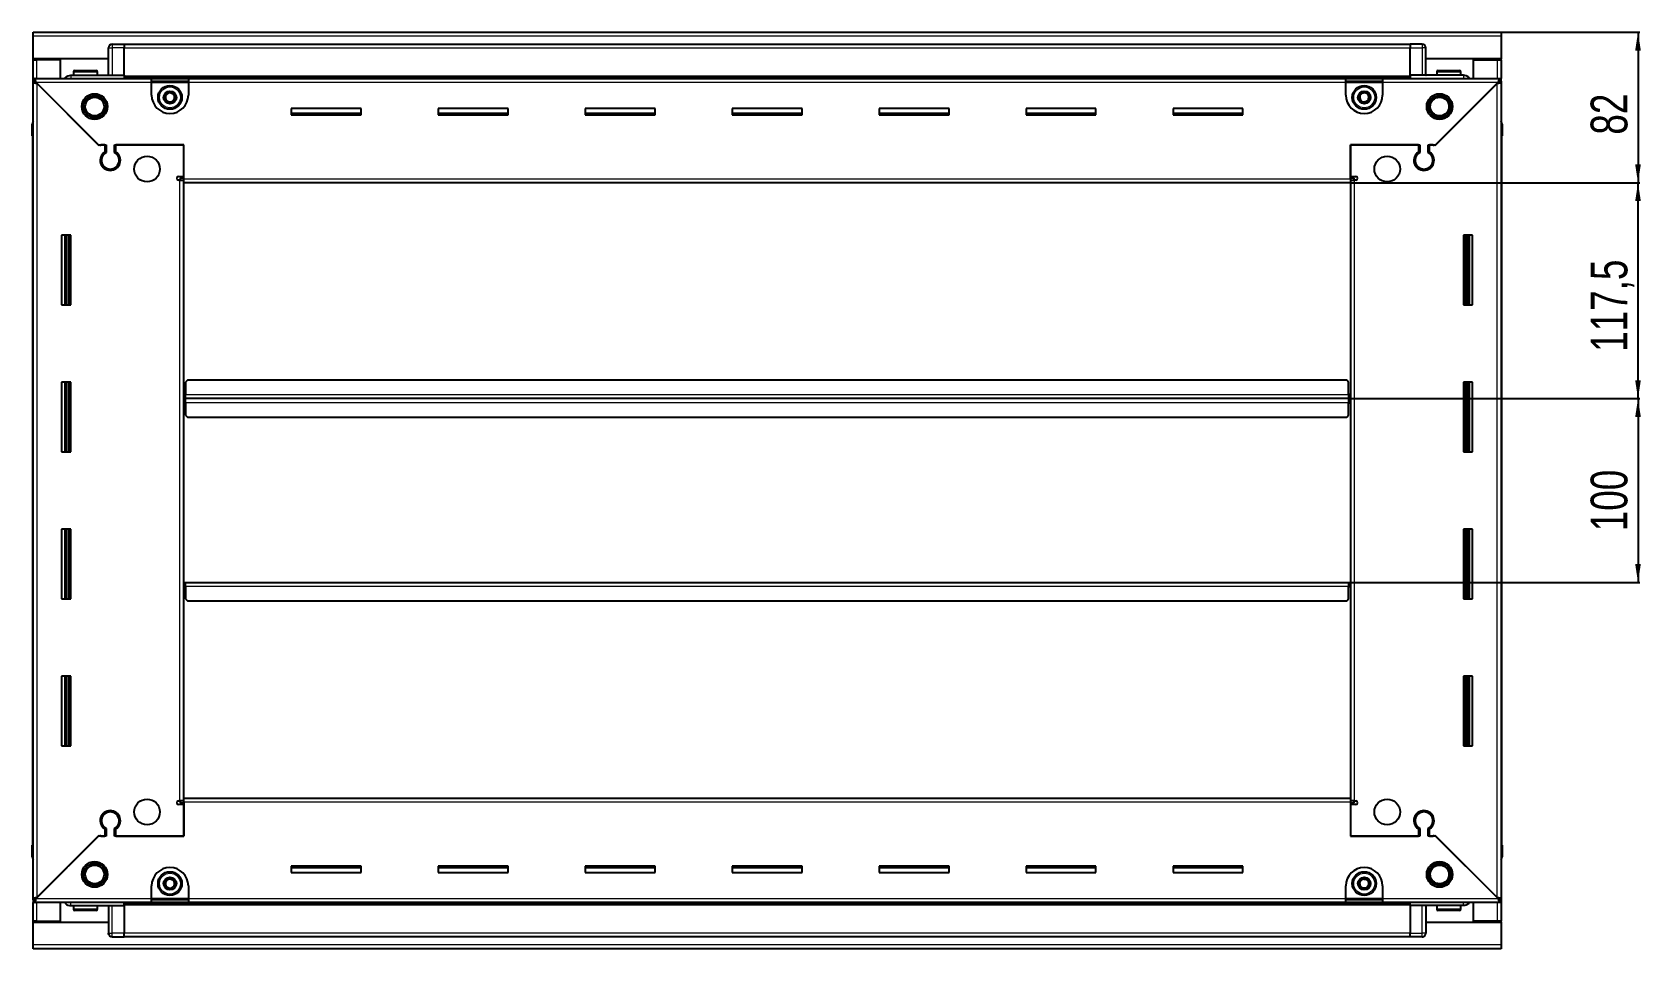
# Model space of a CAD drawing. Header units: millimetres. Extents: x 834 to 4644, y -809 to 1869.
# Drawn here: x 3769 to 4644, y 1227 to 1726 of the extents above; entities that cross this region are included whole.
import ezdxf

# ---------------------------------------------------------------- set-up
doc = ezdxf.new("R2010")
doc.units = ezdxf.units.MM
doc.layers.add('FORMAT', color=7, linetype='Continuous')
doc.styles.add('SLDTEXTSTYLE0', font='TXT', dxfattribs={"width": 0.75})
doc.dimstyles.new('SLDDIMSTYLE0', dxfattribs={"dimtxt": 20, "dimasz": 10, "dimexe": 0, "dimexo": 0.0625, "dimgap": 5, "dimtad": 2, "dimdec": 1, "dimrnd": 1e-09, "dimzin": 12, "dimdsep": 46, "dimtxsty": 'SLDTEXTSTYLE0', "dimsah": 1, "dimcen": 0.09, "dimadec": 0, "dimazin": 3, "dimtfac": 1, "dimtofl": 0, "dimtmove": 0, "dimatfit": 3, "dimfxl": 0, "dimfrac": 2, "dimtolj": 1, "dimtzin": 12, "dimarcsym": 0})

# ---------------------------------------------------------------- blocks, each defined once
blk = doc.blocks.new('_D_5')
at = {"layer": 'FORMAT'}
for p, q in [((4568.31, 1726.26), (4643.8, 1726.26)), ((4642.8, 1726.26), (4642.8, 1644.26)), ((4486.31, 1644.26), (4643.8, 1644.26))]:
    blk.add_line(p, q, dxfattribs=at)
for points in [[(4642.8, 1726.26), (4641.26, 1716.26), (4644.34, 1716.26)], [(4642.8, 1644.26), (4644.34, 1654.26), (4641.26, 1654.26)]]:
    blk.add_solid(points, dxfattribs=at)
at = {"layer": 'FORMAT', "insert": (4617.02, 1670.48), "char_height": 20, "attachment_point": 1, "rotation": 90, "style": 'SLDTEXTSTYLE0'}
blk.add_mtext('82', dxfattribs=at)
blk = doc.blocks.new('_D_6')
at = {"layer": 'FORMAT'}
for p, q in [((4486.31, 1644.26), (4643.8, 1644.26)), ((4642.8, 1526.76), (4642.8, 1644.26)), ((4485.31, 1526.76), (4643.8, 1526.76))]:
    blk.add_line(p, q, dxfattribs=at)
for points in [[(4642.8, 1644.26), (4641.26, 1634.26), (4644.34, 1634.26)], [(4642.8, 1526.76), (4644.34, 1536.76), (4641.26, 1536.76)]]:
    blk.add_solid(points, dxfattribs=at)
at = {"layer": 'FORMAT', "insert": (4617.02, 1552.26), "char_height": 20, "attachment_point": 1, "rotation": 90, "style": 'SLDTEXTSTYLE0'}
blk.add_mtext('117,5', dxfattribs=at)
blk = doc.blocks.new('_D_7')
at = {"layer": 'FORMAT'}
for p, q in [((4485.31, 1526.76), (4643.8, 1526.76)), ((4642.8, 1526.76), (4642.8, 1426.76)), ((4485.31, 1426.76), (4643.8, 1426.76))]:
    blk.add_line(p, q, dxfattribs=at)
for points in [[(4642.8, 1526.76), (4641.26, 1516.76), (4644.34, 1516.76)], [(4642.8, 1426.76), (4644.34, 1436.76), (4641.26, 1436.76)]]:
    blk.add_solid(points, dxfattribs=at)
at = {"layer": 'FORMAT', "insert": (4617.02, 1454.59), "char_height": 20, "attachment_point": 1, "rotation": 90, "style": 'SLDTEXTSTYLE0'}
blk.add_mtext('100', dxfattribs=at)

msp = doc.modelspace()

# ---------------------------------------------------------------- linework, layer by layer
at = {"color": 7, "linetype": 'Continuous', "lineweight": 25}
for p, q in [((3769.3, 1724.16), (3769.3, 1726.26)), ((3769.3, 1726.26), (4568.3, 1726.26)), ((4568.3, 1726.26), (4568.3, 1724.16)), ((3769.3, 1711.76), (3769.3, 1724.16)), ((3810.3, 1702.76), (3810.3, 1717.76)), ((3810.97, 1719.26), (3810.97, 1719.26)), ((3812.3, 1719.76), (3818.8, 1719.76)), ((3812.3, 1719.76), (3818.8, 1719.76)), ((3818.8, 1719.76), (3818.8, 1719.76)), ((3818.8, 1719.76), (3818.8, 1719.76)), ((3818.8, 1719.76), (3818.8, 1717.76)), ((4518.8, 1719.61), (3818.8, 1719.61)), ((3818.8, 1702.76), (3818.8, 1717.76)), ((4518.8, 1719.76), (4518.8, 1719.76)), ((4525.3, 1719.76), (4518.8, 1719.76)), ((4525.3, 1719.76), (4518.8, 1719.76)), ((4518.8, 1719.76), (4518.8, 1717.76)), ((4518.8, 1702.76), (4518.8, 1717.76)), ((4527.3, 1717.76), (4527.3, 1717.76)), ((4527.3, 1702.76), (4527.3, 1717.76)), ((4568.3, 1724.16), (4568.3, 1711.76)), ((3810.3, 1711.76), (3769.3, 1711.76)), ((3769.3, 1711.26), (3769.3, 1711.76)), ((3769.3, 1711.26), (3771.4, 1711.26)), ((3769.3, 1701.01), (3769.3, 1711.26)), ((3770.8, 1711.26), (3770.8, 1711.76)), ((3784.3, 1711.26), (3771.4, 1711.26)), ((3784.3, 1701.01), (3784.3, 1711.26)), ((4568.3, 1711.76), (4527.3, 1711.76)), ((4553.3, 1711.26), (4566.2, 1711.26)), ((4553.3, 1701.01), (4553.3, 1711.26)), ((4566.2, 1711.26), (4568.3, 1711.26)), ((4566.8, 1711.26), (4566.8, 1711.76)), ((4568.3, 1711.26), (4568.3, 1711.76)), ((4568.3, 1711.26), (4568.3, 1701.01)), ((3769.3, 1699.51), (3769.3, 1701.01)), ((3769.3, 1701.01), (3770.3, 1701.01)), ((3769.3, 1699.01), (3769.3, 1699.51)), ((3769.3, 1699.51), (3770.3, 1699.51)), ((3769.3, 1254.51), (3769.3, 1699.01)), ((3770.8, 1699.01), (3769.3, 1699.01)), ((3770.3, 1701.01), (3833.8, 1701.01)), ((3770.3, 1699.51), (3770.3, 1701.01)), ((3770.9, 1698.91), (3804.8, 1665.01)), ((3789.8, 1702.76), (3818.8, 1702.76)), ((3791.3, 1704.66), (3791.3, 1702.76)), ((3792.1, 1705.46), (3803.5, 1705.46)), ((3804.3, 1702.76), (3804.3, 1704.66)), ((3818.8, 1702.76), (3818.8, 1702.26)), ((3818.8, 1701.61), (4518.8, 1701.61)), ((3833.8, 1698.91), (3833.8, 1701.01)), ((3833.8, 1701.01), (3853.8, 1701.01)), ((3833.8, 1699.51), (3853.8, 1699.51)), ((3833.8, 1692.01), (3833.8, 1698.91)), ((3853.8, 1701.01), (4483.8, 1701.01)), ((3853.8, 1701.01), (3853.8, 1698.91)), ((3853.8, 1698.91), (3853.8, 1692.01)), ((4483.8, 1698.91), (4483.8, 1701.01)), ((4483.8, 1701.01), (4503.8, 1701.01)), ((4483.8, 1699.51), (4503.8, 1699.51)), ((4483.8, 1692.01), (4483.8, 1698.91)), ((4503.8, 1701.01), (4567.3, 1701.01)), ((4503.8, 1701.01), (4503.8, 1698.91)), ((4503.8, 1698.91), (4503.8, 1692.01)), ((4518.8, 1702.76), (4518.8, 1702.26)), ((4547.8, 1702.76), (4518.8, 1702.76)), ((4532.8, 1665.01), (4566.7, 1698.91)), ((4533.3, 1704.66), (4533.3, 1702.76)), ((4534.1, 1705.46), (4545.5, 1705.46)), ((4546.3, 1702.76), (4546.3, 1704.66)), ((4566.8, 1699.01), (4568.3, 1699.01)), ((4567.3, 1699.51), (4567.3, 1701.01)), ((4567.3, 1701.01), (4568.3, 1701.01)), ((4567.3, 1699.51), (4568.3, 1699.51)), ((4568.3, 1699.51), (4568.3, 1701.01)), ((4568.3, 1699.51), (4568.3, 1699.01)), ((4568.3, 1699.01), (4568.3, 1254.51)), ((3805.5, 1664.31), (3771.4, 1698.41)), ((4566.2, 1698.41), (4532.1, 1664.31)), ((3947.8, 1684.76), (3909.8, 1684.76)), ((3909.8, 1684.76), (3909.8, 1681.26)), ((3947.8, 1682.01), (3909.8, 1682.01)), ((3909.8, 1681.26), (3947.8, 1681.26)), ((3947.8, 1681.26), (3947.8, 1684.76)), ((4027.8, 1684.76), (3989.8, 1684.76)), ((3989.8, 1684.76), (3989.8, 1681.26)), ((4027.8, 1682.01), (3989.8, 1682.01)), ((3989.8, 1681.26), (4027.8, 1681.26)), ((4027.8, 1681.26), (4027.8, 1684.76)), ((4107.8, 1684.76), (4069.8, 1684.76)), ((4069.8, 1684.76), (4069.8, 1681.26)), ((4107.8, 1682.01), (4069.8, 1682.01)), ((4069.8, 1681.26), (4107.8, 1681.26)), ((4107.8, 1681.26), (4107.8, 1684.76)), ((4187.8, 1684.76), (4149.8, 1684.76)), ((4149.8, 1684.76), (4149.8, 1681.26)), ((4187.8, 1682.01), (4149.8, 1682.01)), ((4149.8, 1681.26), (4187.8, 1681.26)), ((4187.8, 1681.26), (4187.8, 1684.76)), ((4267.8, 1684.76), (4229.8, 1684.76)), ((4229.8, 1684.76), (4229.8, 1681.26)), ((4267.8, 1682.01), (4229.8, 1682.01)), ((4229.8, 1681.26), (4267.8, 1681.26)), ((4267.8, 1681.26), (4267.8, 1684.76)), ((4347.8, 1684.76), (4309.8, 1684.76)), ((4309.8, 1684.76), (4309.8, 1681.26)), ((4347.8, 1682.01), (4309.8, 1682.01)), ((4309.8, 1681.26), (4347.8, 1681.26)), ((4347.8, 1681.26), (4347.8, 1684.76)), ((4427.8, 1684.76), (4389.8, 1684.76)), ((4389.8, 1684.76), (4389.8, 1681.26)), ((4427.8, 1682.01), (4389.8, 1682.01)), ((4389.8, 1681.26), (4427.8, 1681.26)), ((4427.8, 1681.26), (4427.8, 1684.76)), ((3768.8, 1676.26), (3768.8, 1669.76)), ((3768.8, 1669.76), (3768.8, 1676.26)), ((4568.3, 1677.58), (4568.3, 1677.58)), ((4568.8, 1676.26), (4568.8, 1669.76)), ((4568.8, 1669.76), (4568.8, 1676.26)), ((3768.8, 1669.76), (3768.8, 1669.76)), ((3769.3, 1669.76), (3768.8, 1669.76)), ((3768.95, 1669.76), (3768.95, 1283.76)), ((3804.8, 1665.01), (3809, 1665.01)), ((3806.2, 1665.01), (3805.5, 1664.31)), ((3808.3, 1665.01), (3806.2, 1665.01)), ((3808.3, 1665.01), (3808.3, 1661.12)), ((3809, 1665.01), (3809, 1660.72)), ((3813.6, 1665.01), (3851.3, 1665.01)), ((3813.6, 1660.72), (3813.6, 1665.01)), ((3814.3, 1661.12), (3814.3, 1665.01)), ((3851.3, 1665.01), (3814.3, 1665.01)), ((3851.3, 1646.36), (3851.3, 1665.01)), ((3851.3, 1647.76), (3851.3, 1665.01)), ((4486.3, 1665.01), (4524, 1665.01)), ((4486.3, 1646.36), (4486.3, 1665.01)), ((4486.3, 1665.01), (4486.3, 1647.76)), ((4523.3, 1665.01), (4486.3, 1665.01)), ((4523.3, 1665.01), (4523.3, 1661.12)), ((4524, 1665.01), (4524, 1660.72)), ((4528.6, 1665.01), (4532.8, 1665.01)), ((4528.6, 1660.72), (4528.6, 1665.01)), ((4531.4, 1665.01), (4529.3, 1665.01)), ((4529.3, 1661.12), (4529.3, 1665.01)), ((4532.1, 1664.31), (4531.4, 1665.01)), ((4568.3, 1669.76), (4568.8, 1669.76)), ((4568.65, 1283.76), (4568.65, 1669.76)), ((4568.8, 1669.76), (4568.8, 1669.76)), ((4568.8, 1669.76), (4568.8, 1669.76)), ((3809.3, 1652.14), (3809.3, 1651.38)), ((3848.45, 1647.76), (3851.3, 1647.76)), ((3851.3, 1646.76), (3849.3, 1646.76)), ((3849.3, 1646.76), (3849.3, 1645.76)), ((3851.3, 1644.26), (3851.3, 1646.36)), ((4486.3, 1647.76), (4489.15, 1647.76)), ((4488.3, 1646.76), (4486.3, 1646.76)), ((4486.3, 1646.36), (4486.3, 1644.26)), ((4488.3, 1645.76), (4488.3, 1646.76)), ((4528.3, 1652.14), (4528.3, 1651.38)), ((3849.2, 1645.76), (3848.45, 1645.76)), ((3849.2, 1645.76), (3851.3, 1645.76)), ((4486.3, 1644.26), (3851.3, 1644.26)), ((3851.3, 1309.26), (3851.3, 1644.26)), ((4486.3, 1645.76), (4488.4, 1645.76)), ((4486.3, 1644.26), (4486.3, 1309.26)), ((4489.15, 1645.76), (4488.4, 1645.76)), ((3789.8, 1615.76), (3784.8, 1615.76)), ((3784.8, 1615.76), (3784.8, 1577.76)), ((3786.95, 1577.76), (3786.95, 1615.76)), ((3788.74, 1577.76), (3788.74, 1615.76)), ((3788.77, 1577.76), (3788.77, 1615.76)), ((3789.8, 1577.76), (3789.8, 1615.76)), ((4547.8, 1615.76), (4547.8, 1577.76)), ((4552.8, 1615.76), (4547.8, 1615.76)), ((4548.82, 1615.76), (4548.82, 1577.76)), ((4548.85, 1615.76), (4548.85, 1577.76)), ((4550.65, 1615.76), (4550.65, 1577.76)), ((4552.8, 1577.76), (4552.8, 1615.76)), ((3784.8, 1577.76), (3789.8, 1577.76)), ((4547.8, 1577.76), (4552.8, 1577.76)), ((3789.8, 1535.76), (3784.8, 1535.76)), ((3784.8, 1535.76), (3784.8, 1497.76)), ((3786.95, 1497.76), (3786.95, 1535.76)), ((3788.74, 1497.76), (3788.74, 1535.76)), ((3788.77, 1497.76), (3788.77, 1535.76)), ((3789.8, 1497.76), (3789.8, 1535.76)), ((3853.3, 1536.76), (3852.3, 1535.76)), ((3852.3, 1535.76), (3852.3, 1528.86)), ((4484.3, 1536.76), (3853.3, 1536.76)), ((4485.3, 1535.76), (4484.3, 1536.76)), ((4485.3, 1528.86), (4485.3, 1535.76)), ((4547.8, 1535.76), (4547.8, 1497.76)), ((4552.8, 1535.76), (4547.8, 1535.76)), ((4548.82, 1535.76), (4548.82, 1497.76)), ((4548.85, 1535.76), (4548.85, 1497.76)), ((4550.65, 1535.76), (4550.65, 1497.76)), ((4552.8, 1497.76), (4552.8, 1535.76)), ((3852.05, 1526.76), (3851.3, 1526.76)), ((3852.3, 1529.61), (3852.05, 1529.61)), ((3852.05, 1529.61), (3852.05, 1526.76)), ((3852.05, 1526.76), (3852.05, 1523.91)), ((3852.05, 1523.91), (3852.3, 1523.91)), ((3852.3, 1526.76), (3852.3, 1528.86)), ((3852.3, 1524.66), (3852.3, 1526.76)), ((4485.3, 1526.76), (3852.3, 1526.76)), ((3852.3, 1524.66), (3852.3, 1517.76)), ((4485.55, 1529.61), (4485.3, 1529.61)), ((4485.3, 1528.86), (4485.3, 1526.76)), ((4485.3, 1526.76), (4485.3, 1524.66)), ((4485.3, 1517.76), (4485.3, 1524.66)), ((4485.3, 1523.91), (4485.55, 1523.91)), ((4485.55, 1526.76), (4485.55, 1529.61)), ((4485.55, 1523.91), (4485.55, 1526.76)), ((4486.3, 1526.76), (4485.55, 1526.76)), ((3852.3, 1517.76), (3853.3, 1516.76)), ((3853.3, 1516.76), (4484.3, 1516.76)), ((4484.3, 1516.76), (4485.3, 1517.76)), ((3784.8, 1497.76), (3789.8, 1497.76)), ((4547.8, 1497.76), (4552.8, 1497.76)), ((3789.8, 1455.76), (3784.8, 1455.76)), ((3784.8, 1455.76), (3784.8, 1417.76)), ((3786.95, 1417.76), (3786.95, 1455.76)), ((3788.74, 1417.76), (3788.74, 1455.76)), ((3788.77, 1417.76), (3788.77, 1455.76)), ((3789.8, 1417.76), (3789.8, 1455.76)), ((4547.8, 1455.76), (4547.8, 1417.76)), ((4552.8, 1455.76), (4547.8, 1455.76)), ((4548.82, 1455.76), (4548.82, 1417.76)), ((4548.85, 1455.76), (4548.85, 1417.76)), ((4550.65, 1455.76), (4550.65, 1417.76)), ((4552.8, 1417.76), (4552.8, 1455.76)), ((3851.3, 1426.76), (3852.05, 1426.76)), ((3852.05, 1426.76), (3852.05, 1423.91)), ((3852.05, 1423.91), (3852.3, 1423.91)), ((3852.3, 1424.66), (3852.3, 1426.76)), ((3852.3, 1426.76), (4485.3, 1426.76)), ((3852.3, 1424.66), (3852.3, 1417.76)), ((4485.3, 1426.76), (4485.3, 1424.66)), ((4485.3, 1417.76), (4485.3, 1424.66)), ((4485.3, 1423.91), (4485.55, 1423.91)), ((4485.55, 1423.91), (4485.55, 1426.76)), ((4485.55, 1426.76), (4486.3, 1426.76)), ((3784.8, 1417.76), (3789.8, 1417.76)), ((3852.3, 1417.76), (3853.3, 1416.76)), ((3853.3, 1416.76), (4484.3, 1416.76)), ((4484.3, 1416.76), (4485.3, 1417.76)), ((4547.8, 1417.76), (4552.8, 1417.76)), ((3789.8, 1375.76), (3784.8, 1375.76)), ((3784.8, 1375.76), (3784.8, 1337.76)), ((3786.95, 1337.76), (3786.95, 1375.76)), ((3788.74, 1337.76), (3788.74, 1375.76)), ((3788.77, 1337.76), (3788.77, 1375.76)), ((3789.8, 1337.76), (3789.8, 1375.76)), ((4547.8, 1375.76), (4547.8, 1337.76)), ((4552.8, 1375.76), (4547.8, 1375.76)), ((4548.82, 1375.76), (4548.82, 1337.76)), ((4548.85, 1375.76), (4548.85, 1337.76)), ((4550.65, 1375.76), (4550.65, 1337.76)), ((4552.8, 1337.76), (4552.8, 1375.76)), ((3784.8, 1337.76), (3789.8, 1337.76)), ((4547.8, 1337.76), (4552.8, 1337.76)), ((3848.45, 1307.76), (3849.2, 1307.76)), ((3851.3, 1305.76), (3848.45, 1305.76)), ((3851.3, 1307.76), (3849.2, 1307.76)), ((3849.3, 1307.76), (3849.3, 1306.76)), ((3849.3, 1306.76), (3851.3, 1306.76)), ((3851.3, 1307.16), (3851.3, 1309.26)), ((3851.3, 1309.26), (4486.3, 1309.26)), ((3851.3, 1307.16), (3851.3, 1288.51)), ((3851.3, 1288.51), (3851.3, 1305.76)), ((4486.3, 1309.26), (4486.3, 1307.16)), ((4488.4, 1307.76), (4486.3, 1307.76)), ((4486.3, 1307.16), (4486.3, 1288.51)), ((4486.3, 1306.76), (4488.3, 1306.76)), ((4486.3, 1305.76), (4486.3, 1288.51)), ((4489.15, 1305.76), (4486.3, 1305.76)), ((4488.3, 1306.76), (4488.3, 1307.76)), ((4488.4, 1307.76), (4489.15, 1307.76)), ((3809.3, 1302.13), (3809.3, 1301.37)), ((4528.3, 1302.13), (4528.3, 1301.37)), ((3804.8, 1288.51), (3770.9, 1254.61)), ((3771.4, 1255.11), (3805.5, 1289.21)), ((3809, 1288.51), (3804.8, 1288.51)), ((3805.5, 1289.21), (3806.2, 1288.51)), ((3806.2, 1288.51), (3808.3, 1288.51)), ((3808.3, 1292.4), (3808.3, 1288.51)), ((3809, 1292.79), (3809, 1288.51)), ((3813.6, 1288.51), (3813.6, 1292.79)), ((3851.3, 1288.51), (3813.6, 1288.51)), ((3814.3, 1288.51), (3814.3, 1292.4)), ((3814.3, 1288.51), (3851.3, 1288.51)), ((4524, 1288.51), (4486.3, 1288.51)), ((4486.3, 1288.51), (4523.3, 1288.51)), ((4523.3, 1292.4), (4523.3, 1288.51)), ((4524, 1292.79), (4524, 1288.51)), ((4528.6, 1288.51), (4528.6, 1292.79)), ((4532.8, 1288.51), (4528.6, 1288.51)), ((4529.3, 1288.51), (4529.3, 1292.4)), ((4529.3, 1288.51), (4531.4, 1288.51)), ((4531.4, 1288.51), (4532.1, 1289.21)), ((4532.1, 1289.21), (4566.2, 1255.11)), ((4566.7, 1254.61), (4532.8, 1288.51)), ((3768.8, 1283.76), (3768.8, 1283.76)), ((3768.8, 1277.26), (3768.8, 1283.76)), ((3768.8, 1283.76), (3768.8, 1283.76)), ((3768.8, 1283.76), (3768.8, 1277.26)), ((3769.3, 1283.76), (3768.8, 1283.76)), ((4568.3, 1283.76), (4568.8, 1283.76)), ((4568.8, 1283.76), (4568.8, 1283.76)), ((4568.8, 1277.26), (4568.8, 1283.76)), ((4568.8, 1283.76), (4568.8, 1277.26)), ((3769.3, 1275.93), (3769.3, 1275.93)), ((3947.8, 1272.26), (3909.8, 1272.26)), ((3909.8, 1272.26), (3909.8, 1268.76)), ((3909.8, 1271.51), (3947.8, 1271.51)), ((3947.8, 1268.76), (3947.8, 1272.26)), ((4027.8, 1272.26), (3989.8, 1272.26)), ((3989.8, 1272.26), (3989.8, 1268.76)), ((3989.8, 1271.51), (4027.8, 1271.51)), ((4027.8, 1268.76), (4027.8, 1272.26)), ((4107.8, 1272.26), (4069.8, 1272.26)), ((4069.8, 1272.26), (4069.8, 1268.76)), ((4069.8, 1271.51), (4107.8, 1271.51)), ((4107.8, 1268.76), (4107.8, 1272.26)), ((4187.8, 1272.26), (4149.8, 1272.26)), ((4149.8, 1272.26), (4149.8, 1268.76)), ((4149.8, 1271.51), (4187.8, 1271.51)), ((4187.8, 1268.76), (4187.8, 1272.26)), ((4267.8, 1272.26), (4229.8, 1272.26)), ((4229.8, 1272.26), (4229.8, 1268.76)), ((4229.8, 1271.51), (4267.8, 1271.51)), ((4267.8, 1268.76), (4267.8, 1272.26)), ((4347.8, 1272.26), (4309.8, 1272.26)), ((4309.8, 1272.26), (4309.8, 1268.76)), ((4309.8, 1271.51), (4347.8, 1271.51)), ((4347.8, 1268.76), (4347.8, 1272.26)), ((4427.8, 1272.26), (4389.8, 1272.26)), ((4389.8, 1272.26), (4389.8, 1268.76)), ((4389.8, 1271.51), (4427.8, 1271.51)), ((4427.8, 1268.76), (4427.8, 1272.26)), ((3833.8, 1254.61), (3833.8, 1261.51)), ((3853.8, 1261.51), (3853.8, 1254.61)), ((3909.8, 1268.76), (3947.8, 1268.76)), ((3989.8, 1268.76), (4027.8, 1268.76)), ((4069.8, 1268.76), (4107.8, 1268.76)), ((4149.8, 1268.76), (4187.8, 1268.76)), ((4229.8, 1268.76), (4267.8, 1268.76)), ((4309.8, 1268.76), (4347.8, 1268.76)), ((4389.8, 1268.76), (4427.8, 1268.76)), ((4483.8, 1254.61), (4483.8, 1261.51)), ((4503.8, 1261.51), (4503.8, 1254.61)), ((3769.3, 1254.01), (3769.3, 1254.51)), ((3770.8, 1254.51), (3769.3, 1254.51)), ((3769.3, 1254.01), (3769.3, 1252.51)), ((3770.3, 1254.01), (3769.3, 1254.01)), ((3769.3, 1242.26), (3769.3, 1252.51)), ((3770.3, 1252.51), (3769.3, 1252.51)), ((3770.3, 1254.01), (3770.3, 1252.51)), ((3833.8, 1252.51), (3770.3, 1252.51)), ((3784.3, 1242.26), (3784.3, 1252.51)), ((3833.8, 1252.51), (3833.8, 1254.61)), ((3853.8, 1254.01), (3833.8, 1254.01)), ((3853.8, 1252.51), (3833.8, 1252.51)), ((3853.8, 1254.61), (3853.8, 1252.51)), ((4483.8, 1252.51), (3853.8, 1252.51)), ((4483.8, 1252.51), (4483.8, 1254.61)), ((4503.8, 1254.01), (4483.8, 1254.01)), ((4503.8, 1252.51), (4483.8, 1252.51)), ((4503.8, 1254.61), (4503.8, 1252.51)), ((4567.3, 1252.51), (4503.8, 1252.51)), ((4553.3, 1242.26), (4553.3, 1252.51)), ((4566.8, 1254.51), (4568.3, 1254.51)), ((4567.3, 1254.01), (4567.3, 1252.51)), ((4568.3, 1254.01), (4567.3, 1254.01)), ((4568.3, 1252.51), (4567.3, 1252.51)), ((4568.3, 1254.51), (4568.3, 1254.01)), ((4568.3, 1254.01), (4568.3, 1252.51)), ((4568.3, 1252.51), (4568.3, 1242.26)), ((3789.8, 1250.76), (3818.8, 1250.76)), ((3791.3, 1250.76), (3791.3, 1248.86)), ((3795.87, 1248.06), (3792.1, 1248.06)), ((3803.5, 1248.06), (3795.87, 1248.06)), ((3804.3, 1248.86), (3804.3, 1250.76)), ((3810.3, 1250.76), (3810.3, 1235.76)), ((4518.8, 1251.91), (3818.8, 1251.91)), ((3818.8, 1250.76), (3818.8, 1251.26)), ((3818.8, 1250.76), (3818.8, 1235.76)), ((4518.8, 1250.76), (4518.8, 1251.26)), ((4547.8, 1250.76), (4518.8, 1250.76)), ((4518.8, 1250.76), (4518.8, 1235.76)), ((4527.3, 1250.76), (4527.3, 1235.76)), ((4533.3, 1250.76), (4533.3, 1248.86)), ((4541.09, 1248.06), (4534.1, 1248.06)), ((4545.5, 1248.06), (4541.09, 1248.06)), ((4546.3, 1248.86), (4546.3, 1250.76)), ((3771.4, 1242.26), (3769.3, 1242.26)), ((3769.3, 1241.76), (3769.3, 1242.26)), ((3769.3, 1229.36), (3769.3, 1241.76)), ((3769.3, 1241.76), (3810.3, 1241.76)), ((3770.8, 1241.76), (3770.8, 1242.26)), ((3771.4, 1242.26), (3784.3, 1242.26)), ((3810.3, 1235.76), (3810.3, 1235.76)), ((3818.8, 1233.76), (3818.8, 1235.76)), ((4518.8, 1233.76), (4518.8, 1235.76)), ((4527.3, 1241.76), (4568.3, 1241.76)), ((4566.2, 1242.26), (4553.3, 1242.26)), ((4568.3, 1242.26), (4566.2, 1242.26)), ((4566.8, 1241.76), (4566.8, 1242.26)), ((4568.3, 1241.76), (4568.3, 1242.26)), ((4568.3, 1241.76), (4568.3, 1229.36)), ((3769.3, 1227.26), (3769.3, 1229.36)), ((4568.3, 1227.26), (3769.3, 1227.26)), ((3812.3, 1233.76), (3818.8, 1233.76)), ((3812.3, 1233.76), (3818.8, 1233.76)), ((3818.8, 1233.91), (4518.8, 1233.91)), ((3818.8, 1233.76), (3818.8, 1233.76)), ((4525.3, 1233.76), (4518.8, 1233.76)), ((4518.8, 1233.76), (4518.8, 1233.76)), ((4518.8, 1233.76), (4518.8, 1233.76)), ((4525.3, 1233.76), (4518.8, 1233.76)), ((4526.62, 1234.26), (4526.62, 1234.26)), ((4568.3, 1229.36), (4568.3, 1227.26))]:
    msp.add_line(p, q, dxfattribs=at)
at = {"color": 8, "linetype": 'Continuous', "lineweight": 18}
for p, q in [((4568.3, 1724.16), (3769.3, 1724.16)), ((3810.3, 1717.76), (3812.3, 1717.76)), ((3812.3, 1719.76), (3812.3, 1717.76)), ((3812.3, 1717.76), (3812.3, 1702.76)), ((3818.8, 1717.76), (3812.3, 1717.76)), ((4518.8, 1717.61), (3818.8, 1717.61)), ((4518.8, 1717.76), (4525.3, 1717.76)), ((4525.3, 1719.76), (4525.3, 1717.76)), ((4525.3, 1717.76), (4525.3, 1702.76)), ((4527.3, 1717.76), (4525.3, 1717.76)), ((3771.4, 1711.26), (3771.4, 1711.76)), ((3771.4, 1701.01), (3771.4, 1711.26)), ((4566.2, 1711.76), (4566.2, 1711.26)), ((4566.2, 1711.26), (4566.2, 1701.01)), ((3833.8, 1698.91), (3770.9, 1698.91)), ((3791.3, 1704.66), (3804.3, 1704.66)), ((4518.8, 1702.26), (3818.8, 1702.26)), ((4518.8, 1701.02), (3818.8, 1701.02)), ((3833.8, 1698.91), (3853.8, 1698.91)), ((4483.8, 1698.91), (3853.8, 1698.91)), ((4483.8, 1698.91), (4503.8, 1698.91)), ((4566.7, 1698.91), (4503.8, 1698.91)), ((4533.3, 1704.66), (4546.3, 1704.66)), ((3771.4, 1698.41), (3771.4, 1255.11)), ((4566.2, 1255.11), (4566.2, 1698.41)), ((3769.3, 1676.26), (3768.8, 1676.26)), ((4568.3, 1676.26), (4568.8, 1676.26)), ((3851.3, 1646.36), (4486.3, 1646.36)), ((3849.2, 1307.76), (3849.2, 1645.76)), ((4488.4, 1645.76), (4488.4, 1307.76)), ((3786.3, 1615.76), (3786.3, 1577.76)), ((3787.53, 1615.76), (3787.53, 1577.76)), ((4550.06, 1577.76), (4550.06, 1615.76)), ((4551.3, 1577.76), (4551.3, 1615.76)), ((3786.3, 1535.76), (3786.3, 1497.76)), ((3787.53, 1535.76), (3787.53, 1497.76)), ((4550.06, 1497.76), (4550.06, 1535.76)), ((4551.3, 1497.76), (4551.3, 1535.76)), ((4485.3, 1528.86), (3852.3, 1528.86)), ((3852.3, 1524.66), (4485.3, 1524.66)), ((3786.3, 1455.76), (3786.3, 1417.76)), ((3787.53, 1455.76), (3787.53, 1417.76)), ((4550.06, 1417.76), (4550.06, 1455.76)), ((4551.3, 1417.76), (4551.3, 1455.76)), ((3852.3, 1424.66), (4485.3, 1424.66)), ((3786.3, 1375.76), (3786.3, 1337.76)), ((3787.53, 1375.76), (3787.53, 1337.76)), ((4550.06, 1337.76), (4550.06, 1375.76)), ((4551.3, 1337.76), (4551.3, 1375.76)), ((4486.3, 1307.16), (3851.3, 1307.16)), ((3769.3, 1277.26), (3768.8, 1277.26)), ((4568.3, 1277.26), (4568.8, 1277.26)), ((3770.9, 1254.61), (3833.8, 1254.61)), ((3771.4, 1242.26), (3771.4, 1252.51)), ((3818.8, 1252.49), (4518.8, 1252.49)), ((3853.8, 1254.61), (3833.8, 1254.61)), ((3853.8, 1254.61), (4483.8, 1254.61)), ((4503.8, 1254.61), (4483.8, 1254.61)), ((4503.8, 1254.61), (4566.7, 1254.61)), ((4566.2, 1252.51), (4566.2, 1242.26)), ((3795.6, 1248.86), (3791.3, 1248.86)), ((3804.3, 1248.86), (3795.6, 1248.86)), ((3812.3, 1235.76), (3812.3, 1250.76)), ((3818.8, 1251.26), (4518.8, 1251.26)), ((4525.3, 1235.76), (4525.3, 1250.76)), ((4541.27, 1248.86), (4533.3, 1248.86)), ((4546.3, 1248.86), (4541.27, 1248.86)), ((3771.4, 1241.76), (3771.4, 1242.26)), ((3810.3, 1235.76), (3812.3, 1235.76)), ((3818.8, 1235.76), (3812.3, 1235.76)), ((3812.3, 1233.76), (3812.3, 1235.76)), ((3818.8, 1235.91), (4518.8, 1235.91)), ((4518.8, 1235.76), (4525.3, 1235.76)), ((4527.3, 1235.76), (4525.3, 1235.76)), ((4525.3, 1233.76), (4525.3, 1235.76)), ((4566.2, 1242.26), (4566.2, 1241.76)), ((4568.3, 1229.36), (3769.3, 1229.36))]:
    msp.add_line(p, q, dxfattribs=at)
at = {"color": 7, "linetype": 'Continuous', "lineweight": 25, "flags": 128}
msp.add_lwpolyline([(3810.44, 1235.01), (3810.33, 1235.37), (3810.3, 1235.76)], dxfattribs=at)
at = {"color": 7, "linetype": 'Continuous', "lineweight": 25}
for centre, radius in [((3802.8, 1685.76), 7), ((3802.8, 1685.76), 6.03), ((3802.8, 1685.76), 5.1), ((3843.8, 1690.76), 6.5), ((3843.8, 1690.76), 3.46), ((4493.8, 1690.76), 6.5), ((4493.8, 1690.76), 3.46), ((4534.8, 1685.76), 7), ((4534.8, 1685.76), 6.03), ((4534.8, 1685.76), 5.1), ((3831.3, 1651.76), 7), ((4506.3, 1651.76), 7), ((3831.3, 1301.76), 7), ((4506.3, 1301.76), 7), ((3802.8, 1267.76), 7), ((3802.8, 1267.76), 6.03), ((3802.8, 1267.76), 5.1), ((4534.8, 1267.76), 7), ((4534.8, 1267.76), 6.02), ((4534.8, 1267.76), 5.1), ((3843.8, 1262.76), 6.5), ((3843.8, 1262.76), 3.46), ((4493.8, 1262.76), 6.5), ((4493.8, 1262.76), 3.46)]:
    msp.add_circle(centre, radius, dxfattribs=at)
at = {"color": 8, "linetype": 'Continuous', "lineweight": 18}
for centre in [(3843.8, 1690.76), (4493.8, 1690.76), (3843.8, 1262.76), (4493.8, 1262.76)]:
    msp.add_circle(centre, 5.7, dxfattribs=at)
at = {"color": 7, "linetype": 'Continuous', "lineweight": 25}
for centre, radius, start, end in [((3812.3, 1717.76), 2, 90, 180), ((3812.3, 1717.76), 2, 90, 131.40962), ((4525.3, 1717.76), 2, 0, 90), ((3792.1, 1704.66), 0.8, 90, 180), ((3803.5, 1704.66), 0.8, 0, 90), ((3810.1, 1702.96), 0.2, 270, 0), ((4527.5, 1702.96), 0.2, 180, 270), ((4534.1, 1704.66), 0.8, 90, 180), ((4545.5, 1704.66), 0.8, 0, 90), ((3843.8, 1692.01), 10, 180, 270), ((3843.8, 1690.76), 2.5, 134.01559, 194.01559), ((3843.8, 1690.76), 2.5, 194.01559, 254.01559), ((3843.8, 1690.76), 2.5, 74.01559, 134.01559), ((3843.8, 1692.01), 10, 270, 0), ((3843.8, 1690.76), 2.5, 14.01559, 74.01559), ((3843.8, 1690.76), 2.5, 314.01559, 14.01559), ((4493.8, 1692.01), 10, 180, 270), ((4493.8, 1690.76), 2.5, 160.11158, 220.11158), ((4493.8, 1690.76), 2.5, 100.11158, 160.11158), ((4493.8, 1690.76), 2.5, 40.11158, 100.11158), ((4493.8, 1692.01), 10, 270, 0), ((4493.8, 1690.76), 2.5, 280.11158, 340.11158), ((4493.8, 1690.76), 2.5, 340.11158, 40.11158), ((3843.8, 1690.76), 2.5, 254.01559, 314.01559), ((4493.8, 1690.76), 2.5, 220.11158, 280.11158), ((3770.8, 1676.26), 2, 138.57492, 180), ((3770.8, 1676.26), 2, 138.59038, 180), ((4566.8, 1676.26), 2, 33.94202, 41.40962), ((4566.8, 1676.26), 2, 0, 41.39416), ((4566.8, 1676.26), 2, 0, 18.58003), ((3811.3, 1656.51), 5.5, 123.05573, 56.94427), ((3811.3, 1656.51), 4.8, 118.63099, 61.36901), ((4526.3, 1656.51), 5.5, 123.05573, 56.94427), ((4526.3, 1656.51), 4.8, 118.63099, 61.36901), ((3848.45, 1646.76), 1, 90, 270), ((4489.15, 1646.76), 1, 270, 90), ((3848.45, 1306.76), 1, 90, 270), ((4489.15, 1306.76), 1, 270, 90), ((3811.3, 1297.01), 5.5, 303.05573, 236.94427), ((3811.3, 1297.01), 4.8, 298.63099, 241.36901), ((4526.3, 1297.01), 5.5, 303.05573, 236.94427), ((4526.3, 1297.01), 4.8, 298.63099, 241.36901), ((3770.8, 1277.26), 2, 180, 221.39416), ((3843.8, 1261.51), 10, 90, 180), ((3843.8, 1261.51), 10, 0, 90), ((4493.8, 1261.51), 10, 90, 180), ((4493.8, 1261.51), 10, 0, 90), ((4566.8, 1277.26), 2, 318.57492, 360), ((4566.8, 1277.26), 2, 318.59038, 0), ((3843.8, 1262.76), 2.5, 127.47401, 187.47401), ((3843.8, 1262.76), 2.5, 187.47401, 247.47401), ((3843.8, 1262.76), 2.5, 67.47401, 127.47401), ((3843.8, 1262.76), 2.5, 7.47401, 67.47401), ((3843.8, 1262.76), 2.5, 307.47401, 7.47401), ((4493.8, 1262.76), 2.5, 147.04236, 207.04236), ((4493.8, 1262.76), 2.5, 207.04236, 267.04236), ((4493.8, 1262.76), 2.5, 87.04236, 147.04236), ((4493.8, 1262.76), 2.5, 267.04236, 327.04236), ((4493.8, 1262.76), 2.5, 27.04236, 87.04236), ((4493.8, 1262.76), 2.5, 327.04236, 27.04236), ((3843.8, 1262.76), 2.5, 247.47401, 307.47401), ((3792.1, 1248.86), 0.8, 180, 270), ((3803.5, 1248.86), 0.8, 270, 360), ((3810.1, 1250.56), 0.2, 0, 90), ((4527.5, 1250.56), 0.2, 90, 180), ((4534.1, 1248.86), 0.8, 180, 270), ((4545.5, 1248.86), 0.8, 270, 0), ((3812.3, 1235.76), 2, 180, 270), ((4525.3, 1235.76), 2, 270, 0), ((4525.3, 1235.76), 2, 270, 288.58003), ((4525.3, 1235.76), 2, 303.94202, 311.40962)]:
    msp.add_arc(centre, radius, start, end, dxfattribs=at)
for points, knots in [([(3769.3, 1699.01), (3769.32, 1698.96), (3769.37, 1698.87), (3769.77, 1698.74), (3770.33, 1698.61), (3770.91, 1698.5), (3771.27, 1698.43), (3771.4, 1698.41)], [0, 0, 0, 0, 0.230255, 0.448522, 0.666786, 0.88505, 1, 1, 1, 1]), ([(3770.9, 1698.91), (3770.85, 1699.16), (3770.76, 1699.65), (3770.63, 1700.3), (3770.5, 1700.76), (3770.39, 1700.98), (3770.32, 1701), (3770.3, 1701.01)], [0, 0, 0, 0, 0.2302553, 0.4485219, 0.6667858, 0.8850496, 1, 1, 1, 1]), ([(3786.58, 1701.01), (3786.7, 1701.21), (3787.09, 1701.86), (3788.24, 1702.57), (3789.28, 1702.69), (3789.8, 1702.76)], [0, 0, 0, 0, 0.1822499, 0.5911249, 1, 1, 1, 1]), ([(3818.8, 1702.76), (3818.8, 1702.72), (3818.8, 1702.64), (3818.8, 1702.02), (3818.8, 1701.47), (3818.8, 1701.09), (3818.8, 1701.08)], [0, 0, 0, 0, 0.330266, 0.660532, 0.990799, 1, 1, 1, 1]), ([(4518.8, 1702.76), (4518.8, 1702.72), (4518.8, 1702.64), (4518.8, 1702.03), (4518.8, 1701.44), (4518.8, 1701.04), (4518.8, 1701.01)], [0, 0, 0, 0, 0.32291, 0.645819, 0.968729, 1, 1, 1, 1]), ([(4551.01, 1701.01), (4550.89, 1701.21), (4550.5, 1701.86), (4549.35, 1702.57), (4548.31, 1702.69), (4547.8, 1702.76)], [0, 0, 0, 0, 0.18225, 0.591125, 1, 1, 1, 1]), ([(4566.2, 1698.41), (4566.45, 1698.45), (4566.94, 1698.54), (4567.58, 1698.68), (4568.05, 1698.81), (4568.27, 1698.92), (4568.29, 1698.98), (4568.3, 1699.01)], [0, 0, 0, 0, 0.230255, 0.448522, 0.666786, 0.88505, 1, 1, 1, 1]), ([(4567.3, 1701.01), (4567.25, 1700.98), (4567.16, 1700.93), (4567.03, 1700.54), (4566.9, 1699.98), (4566.79, 1699.4), (4566.72, 1699.03), (4566.7, 1698.91)], [0, 0, 0, 0, 0.2302553, 0.4485219, 0.6667858, 0.8850496, 1, 1, 1, 1]), ([(3841.02, 1691.55), (3841.39, 1691.91), (3842.09, 1692.58), (3842.78, 1693.25), (3843.1, 1693.56)], [0, 0, 0, 0, 0.534686, 1, 1, 1, 1]), ([(3841.72, 1688.75), (3841.64, 1689.09), (3841.44, 1689.88), (3841.2, 1690.85), (3841.05, 1691.43), (3841.02, 1691.55)], [0, 0, 0, 0, 0.362901, 0.866875, 1, 1, 1, 1]), ([(3843.1, 1693.56), (3843.59, 1693.42), (3844.52, 1693.15), (3845.44, 1692.89), (3845.87, 1692.76)], [0, 0, 0, 0, 0.534686, 1, 1, 1, 1]), ([(3846.57, 1689.96), (3846.2, 1689.6), (3845.51, 1688.93), (3844.82, 1688.27), (3844.5, 1687.96)], [0, 0, 0, 0, 0.534686, 1, 1, 1, 1]), ([(3845.87, 1692.76), (3845.9, 1692.64), (3846.05, 1692.06), (3846.29, 1691.1), (3846.49, 1690.3), (3846.57, 1689.96)], [0, 0, 0, 0, 0.133125, 0.637099, 1, 1, 1, 1]), ([(4490.95, 1690.25), (4491, 1690.37), (4491.2, 1690.93), (4491.54, 1691.87), (4491.82, 1692.64), (4491.94, 1692.96)], [0, 0, 0, 0, 0.133125, 0.637099, 1, 1, 1, 1]), ([(4492.81, 1688.04), (4492.48, 1688.44), (4491.86, 1689.17), (4491.24, 1689.91), (4490.95, 1690.25)], [0, 0, 0, 0, 0.534686, 1, 1, 1, 1]), ([(4491.94, 1692.96), (4492.44, 1693.06), (4493.39, 1693.22), (4494.34, 1693.39), (4494.78, 1693.47)], [0, 0, 0, 0, 0.534686, 1, 1, 1, 1]), ([(4494.78, 1693.47), (4495.11, 1693.08), (4495.73, 1692.34), (4496.35, 1691.61), (4496.64, 1691.26)], [0, 0, 0, 0, 0.5346859, 1, 1, 1, 1]), ([(4496.64, 1691.26), (4496.52, 1690.94), (4496.24, 1690.17), (4495.9, 1689.23), (4495.7, 1688.67), (4495.66, 1688.55)], [0, 0, 0, 0, 0.3629006, 0.8668753, 1, 1, 1, 1]), ([(3844.5, 1687.96), (3844, 1688.1), (3843.07, 1688.36), (3842.15, 1688.63), (3841.72, 1688.75)], [0, 0, 0, 0, 0.534686, 1, 1, 1, 1]), ([(4495.66, 1688.55), (4495.15, 1688.46), (4494.2, 1688.29), (4493.25, 1688.12), (4492.81, 1688.04)], [0, 0, 0, 0, 0.534686, 1, 1, 1, 1]), ([(3841.13, 1263.86), (3841.23, 1263.94), (3841.7, 1264.3), (3842.49, 1264.91), (3843.15, 1265.41), (3843.42, 1265.62)], [0, 0, 0, 0, 0.133125, 0.637099, 1, 1, 1, 1]), ([(3841.51, 1261), (3841.44, 1261.51), (3841.31, 1262.47), (3841.19, 1263.42), (3841.13, 1263.86)], [0, 0, 0, 0, 0.534686, 1, 1, 1, 1]), ([(3844.17, 1259.89), (3843.7, 1260.09), (3842.8, 1260.46), (3841.92, 1260.83), (3841.51, 1261)], [0, 0, 0, 0, 0.534686, 1, 1, 1, 1]), ([(3843.42, 1265.62), (3843.9, 1265.42), (3844.79, 1265.05), (3845.67, 1264.68), (3846.09, 1264.51)], [0, 0, 0, 0, 0.534686, 1, 1, 1, 1]), ([(3846.46, 1261.65), (3846.19, 1261.44), (3845.54, 1260.94), (3844.75, 1260.34), (3844.27, 1259.97), (3844.17, 1259.89)], [0, 0, 0, 0, 0.362901, 0.866875, 1, 1, 1, 1]), ([(3846.09, 1264.51), (3846.15, 1264), (3846.28, 1263.05), (3846.4, 1262.09), (3846.46, 1261.65)], [0, 0, 0, 0, 0.534686, 1, 1, 1, 1]), ([(4490.91, 1262.91), (4491.19, 1263.34), (4491.72, 1264.15), (4492.24, 1264.95), (4492.48, 1265.33)], [0, 0, 0, 0, 0.534686, 1, 1, 1, 1]), ([(4492.23, 1260.33), (4491.99, 1260.79), (4491.55, 1261.65), (4491.12, 1262.51), (4490.91, 1262.91)], [0, 0, 0, 0, 0.534686, 1, 1, 1, 1]), ([(4492.48, 1265.33), (4492.61, 1265.32), (4493.21, 1265.29), (4494.2, 1265.24), (4495.02, 1265.2), (4495.37, 1265.18)], [0, 0, 0, 0, 0.133125, 0.637099, 1, 1, 1, 1]), ([(4496.68, 1262.61), (4496.4, 1262.18), (4495.87, 1261.37), (4495.35, 1260.56), (4495.11, 1260.19)], [0, 0, 0, 0, 0.534686, 1, 1, 1, 1]), ([(4495.37, 1265.18), (4495.6, 1264.72), (4496.04, 1263.86), (4496.48, 1263.01), (4496.68, 1262.61)], [0, 0, 0, 0, 0.534686, 1, 1, 1, 1]), ([(3771.4, 1255.11), (3771.14, 1255.06), (3770.65, 1254.97), (3770.01, 1254.84), (3769.54, 1254.71), (3769.32, 1254.6), (3769.3, 1254.53), (3769.3, 1254.51)], [0, 0, 0, 0, 0.230255, 0.448522, 0.666786, 0.88505, 1, 1, 1, 1]), ([(3770.3, 1252.51), (3770.34, 1252.53), (3770.43, 1252.59), (3770.57, 1252.98), (3770.7, 1253.54), (3770.81, 1254.12), (3770.87, 1254.48), (3770.9, 1254.61)], [0, 0, 0, 0, 0.230255, 0.448522, 0.666786, 0.88505, 1, 1, 1, 1]), ([(3786.58, 1252.51), (3786.7, 1252.31), (3787.09, 1251.66), (3788.24, 1250.95), (3789.28, 1250.82), (3789.8, 1250.76)], [0, 0, 0, 0, 0.18225, 0.591125, 1, 1, 1, 1]), ([(3818.8, 1250.76), (3818.8, 1250.79), (3818.8, 1250.87), (3818.8, 1251.49), (3818.8, 1252.07), (3818.8, 1252.46), (3818.8, 1252.49)], [0, 0, 0, 0, 0.324279, 0.648558, 0.972836, 1, 1, 1, 1]), ([(4495.11, 1260.19), (4494.76, 1260.2), (4493.94, 1260.25), (4492.95, 1260.3), (4492.35, 1260.33), (4492.23, 1260.33)], [0, 0, 0, 0, 0.362901, 0.866875, 1, 1, 1, 1]), ([(4518.8, 1250.76), (4518.8, 1250.79), (4518.8, 1250.87), (4518.8, 1251.49), (4518.8, 1252.07), (4518.8, 1252.46), (4518.8, 1252.49)], [0, 0, 0, 0, 0.324279, 0.648558, 0.972836, 1, 1, 1, 1]), ([(4551.01, 1252.51), (4550.89, 1252.31), (4550.5, 1251.66), (4549.35, 1250.95), (4548.31, 1250.82), (4547.8, 1250.76)], [0, 0, 0, 0, 0.18225, 0.591125, 1, 1, 1, 1]), ([(4568.3, 1254.51), (4568.27, 1254.55), (4568.22, 1254.64), (4567.82, 1254.78), (4567.27, 1254.91), (4566.69, 1255.02), (4566.32, 1255.08), (4566.2, 1255.11)], [0, 0, 0, 0, 0.230255, 0.448522, 0.666786, 0.88505, 1, 1, 1, 1]), ([(4566.7, 1254.61), (4566.74, 1254.35), (4566.83, 1253.86), (4566.97, 1253.22), (4567.1, 1252.75), (4567.21, 1252.53), (4567.27, 1252.51), (4567.3, 1252.51)], [0, 0, 0, 0, 0.230255, 0.448522, 0.666786, 0.88505, 1, 1, 1, 1])]:
    msp.add_open_spline(points, degree=3, knots=knots, dxfattribs=at)
for points in [[(3770.9, 1698.91), (3770.85, 1698.99), (3770.75, 1699.14), (3770.6, 1699.34), (3770.45, 1699.48), (3770.35, 1699.5), (3770.3, 1699.51)], [(3770.8, 1699.01), (3770.81, 1698.96), (3770.82, 1698.86), (3770.96, 1698.71), (3771.16, 1698.56), (3771.32, 1698.46), (3771.4, 1698.41)], [(4566.2, 1698.41), (4566.27, 1698.46), (4566.43, 1698.56), (4566.63, 1698.71), (4566.77, 1698.86), (4566.79, 1698.96), (4566.8, 1699.01)], [(4567.3, 1699.51), (4567.25, 1699.5), (4567.15, 1699.48), (4567, 1699.34), (4566.85, 1699.14), (4566.75, 1698.99), (4566.7, 1698.91)], [(3770.3, 1254.01), (3770.35, 1254.02), (3770.45, 1254.03), (3770.6, 1254.17), (3770.75, 1254.37), (3770.85, 1254.53), (3770.9, 1254.61)], [(3771.4, 1255.11), (3771.32, 1255.06), (3771.16, 1254.96), (3770.96, 1254.81), (3770.82, 1254.66), (3770.81, 1254.56), (3770.8, 1254.51)], [(4566.8, 1254.51), (4566.79, 1254.56), (4566.77, 1254.66), (4566.63, 1254.81), (4566.43, 1254.96), (4566.27, 1255.06), (4566.2, 1255.11)], [(4566.7, 1254.61), (4566.75, 1254.53), (4566.85, 1254.37), (4567, 1254.17), (4567.15, 1254.03), (4567.25, 1254.02), (4567.3, 1254.01)]]:
    msp.add_open_spline(points, degree=3, dxfattribs=at)
at = {"color": 8, "linetype": 'Continuous', "lineweight": 18}
for points in [[(3789.8, 1702.76), (3789.8, 1702.71), (3789.8, 1702.64), (3789.8, 1702.2), (3789.8, 1701.75), (3789.8, 1701.33), (3789.8, 1701.06), (3789.8, 1701.01)], [(4547.8, 1702.76), (4547.8, 1702.71), (4547.8, 1702.64), (4547.8, 1702.2), (4547.8, 1701.75), (4547.8, 1701.33), (4547.8, 1701.06), (4547.8, 1701.01)], [(3789.8, 1250.76), (3789.8, 1250.8), (3789.8, 1250.88), (3789.8, 1251.31), (3789.8, 1251.77), (3789.8, 1252.18), (3789.8, 1252.45), (3789.8, 1252.51)], [(4547.8, 1250.76), (4547.8, 1250.8), (4547.8, 1250.88), (4547.8, 1251.31), (4547.8, 1251.77), (4547.8, 1252.18), (4547.8, 1252.45), (4547.8, 1252.51)]]:
    msp.add_open_spline(points, degree=3, knots=[0, 0, 0, 0, 0.359753, 0.553414, 0.751185, 0.948956, 1, 1, 1, 1], dxfattribs=at)

# ---------------------------------------------------------------- dimensions: what is measured, and where the dimension line sits
at = {"layer": 'FORMAT'}
for base, p1, p2, picture, middle in [((4642.8, 1644.26), (4568.3, 1726.26), (4486.3, 1644.26), '_D_5', (4642.8, 1685.26)), ((4642.8, 1644.26), (4485.3, 1526.76), (4486.3, 1644.26), '_D_6', (4642.8, 1585.51)), ((4642.8, 1426.76), (4485.3, 1526.76), (4485.3, 1426.76), '_D_7', (4642.8, 1476.76))]:
    dim = msp.add_linear_dim(base=base, p1=p1, p2=p2, angle=90, dimstyle='SLDDIMSTYLE0', dxfattribs=at)
    dim.commit()
    dim.dimension.update_dxf_attribs({"geometry": picture, "text_midpoint": middle, "dimtype": 160})

doc.saveas('drawing.dxf')
